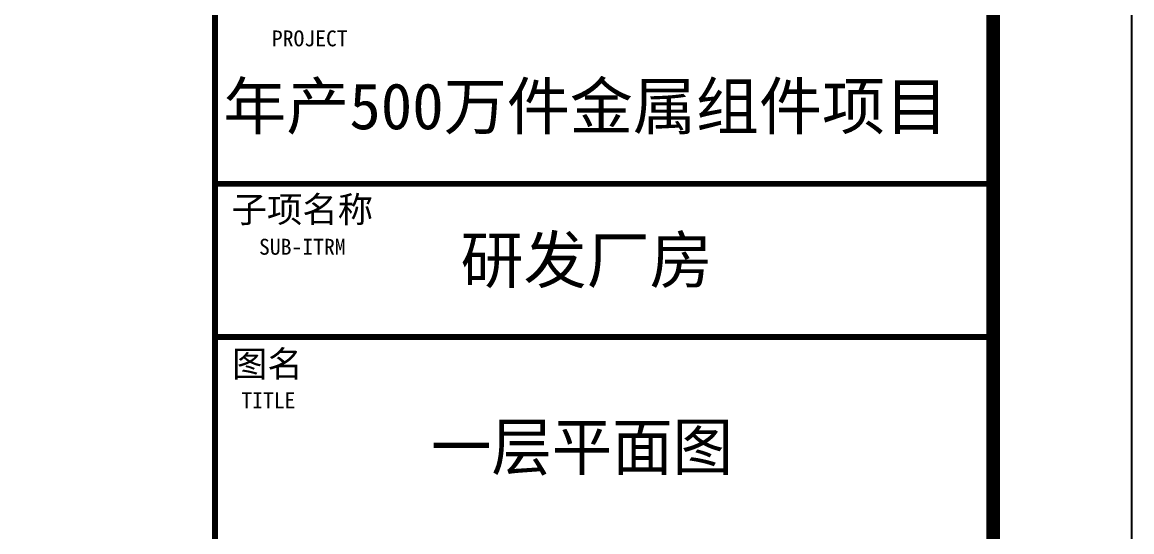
# Model space of a CAD drawing. Extents: x -522490 to 417652, y 450811 to 1108047.
# Drawn here: x 394752 to 402752, y 891235 to 894913 of the extents above; entities that cross this region are included whole.
import ezdxf

# ---------------------------------------------------------------- set-up
doc = ezdxf.new("R2010")
doc.units = 0
doc.header["$LTSCALE"] = 1000
doc.header["$MEASUREMENT"] = 0
for name, color, linetype in [('46', 7, 'Continuous'), ('PUB_TEXT', 7, 'Continuous'), ('PUB_TITLE', 4, 'Continuous'), ('sytq', 4, 'Continuous')]:
    doc.layers.add(name, color=color, linetype=linetype)
doc.styles.add('-黑体', font='', dxfattribs={"width": 0.8})
doc.styles.add('STYLE-黑体', font='simhei.ttf')
doc.styles.add('TQ', font='')
doc.styles.get('-黑体').set_extended_font_data('Microsoft YaHei')
doc.styles.get('TQ').set_extended_font_data('SimSun')

msp = doc.modelspace()

# ---------------------------------------------------------------- linework, layer by layer
at = {"layer": 'PUB_TITLE'}
msp.add_lwpolyline([(343352.5, 874389.7), (402752.5, 874389.7), (402752.5, 916389.7), (343352.5, 916389.7)], close=True, dxfattribs=at)
at = {"layer": 'PUB_TITLE', "const_width": 100}
msp.add_lwpolyline([(345852.5, 875389.7), (401752.5, 875389.7), (401752.5, 915389.7), (345852.5, 915389.7)], close=True, dxfattribs=at)
at = {"layer": 'PUB_TITLE', "lineweight": 40, "const_width": 42.5}
for points in [[(396142.5, 915389.7), (396142.5, 875389.7)], [(396142.5, 893746.6), (401752.5, 893746.6)], [(396142.5, 892641.6), (401752.5, 892641.6)]]:
    msp.add_lwpolyline(points, dxfattribs=at)

# ---------------------------------------------------------------- texts
at = {"layer": '46', "linetype": 'Continuous', "style": '-黑体', "width": 0.95}
msp.add_text('一层平面图  ', height=336.08, dxfattribs=at).set_placement((397700, 891680.7))
at = {"layer": 'PUB_TEXT', "attachment_point": 1, "style": 'TQ'}
for s, insert, char_height, width in [('PROJECT', (396552.5, 894853.5), 114.75, 2399.55), ('子项名称', (396262.3, 893655.4), 187, 1111.8), ('SUB-ITRM', (396459.9, 893349.6), 114.75, 2399.55), ('图名', (396265.3, 892540.7), 187, 1111.8), ('TITLE', (396332.1, 892241.2), 114.75, 2399.55)]:
    msp.add_mtext(s, dxfattribs=dict(at, insert=insert, char_height=char_height, width=width))
at = {"layer": 'sytq', "color": 7, "style": 'STYLE-黑体'}
for s, height, p in [('年产500万件金属组件项目', 333.333, (396201.8, 894140.2)), ('研发厂房', 333.33, (397912.5, 893030.7))]:
    msp.add_text(s, height=height, dxfattribs=at).set_placement(p)

doc.saveas('drawing.dxf')
